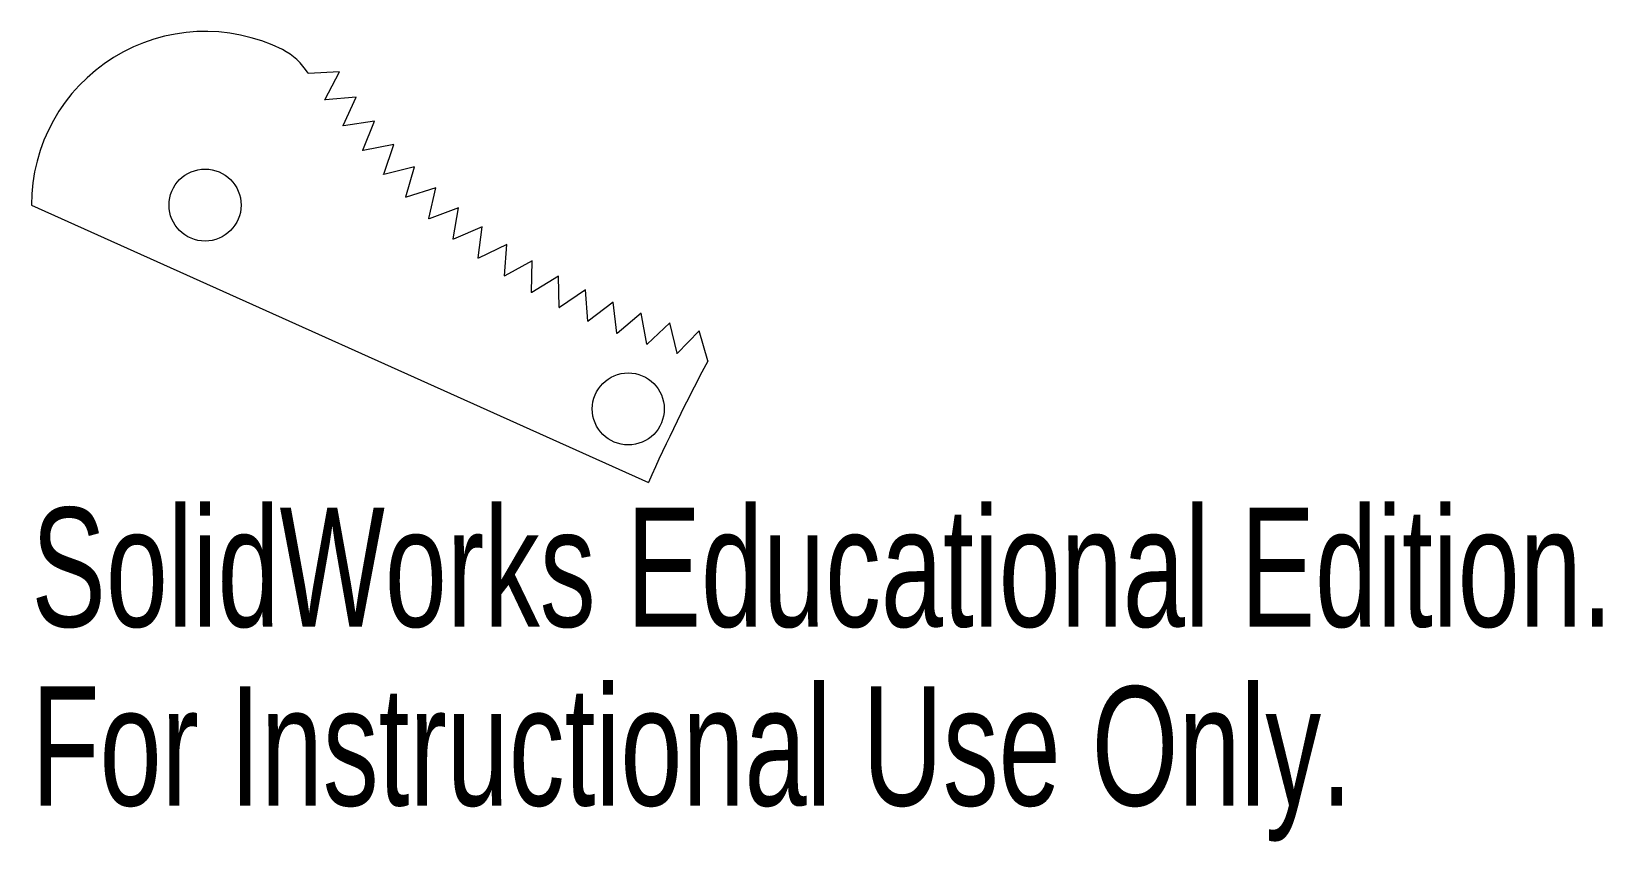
# Model space of a CAD drawing. Header units: inches. Extents: x -3.46 to -0.95, y 0.51 to 1.81.
import ezdxf

# ---------------------------------------------------------------- set-up
doc = ezdxf.new("R2010")
doc.units = ezdxf.units.IN
doc.header["$MEASUREMENT"] = 0
doc.styles.add('SLDTEXTSTYLE0', font='TXT', dxfattribs={"width": 0.7})

msp = doc.modelspace()

# ---------------------------------------------------------------- linework, layer by layer
at = {"color": 7, "linetype": 'Continuous', "lineweight": 15}
for p, q in [((-2.9646, 1.7436), (-3.0146, 1.7413)), ((-2.9877, 1.6992), (-2.9646, 1.7436)), ((-2.9376, 1.7035), (-2.9874, 1.6988)), ((-2.9584, 1.658), (-2.9376, 1.7035)), ((-2.9086, 1.6649), (-2.9581, 1.6576)), ((-2.927, 1.6184), (-2.9086, 1.6649)), ((-2.8777, 1.6277), (-2.9267, 1.618)), ((-2.8938, 1.5804), (-2.8777, 1.6277)), ((-2.8449, 1.5922), (-2.8934, 1.58)), ((-2.8586, 1.5441), (-2.8449, 1.5922)), ((-2.8104, 1.5584), (-2.8582, 1.5438)), ((-2.8216, 1.5097), (-2.8104, 1.5584)), ((-3.4563, 1.531), (-2.471, 1.0883)), ((-2.7742, 1.5264), (-2.8213, 1.5093)), ((-2.783, 1.4771), (-2.7742, 1.5264)), ((-2.7365, 1.4962), (-2.7826, 1.4768)), ((-2.7428, 1.4466), (-2.7365, 1.4962)), ((-2.6973, 1.468), (-2.7423, 1.4463)), ((-2.701, 1.4181), (-2.6973, 1.468)), ((-2.6567, 1.4418), (-2.7006, 1.4178)), ((-2.6579, 1.3918), (-2.6567, 1.4418)), ((-2.6148, 1.4176), (-2.6575, 1.3915)), ((-2.6135, 1.3677), (-2.6148, 1.4176)), ((-2.5718, 1.3957), (-2.6131, 1.3674)), ((-2.568, 1.3458), (-2.5718, 1.3957)), ((-2.5277, 1.3759), (-2.5675, 1.3456)), ((-2.5214, 1.3263), (-2.5277, 1.3759)), ((-2.4827, 1.3584), (-2.5209, 1.3261)), ((-2.4739, 1.3091), (-2.4827, 1.3584)), ((-2.4369, 1.3431), (-2.4734, 1.309)), ((-2.4255, 1.2944), (-2.4369, 1.3431)), ((-2.3903, 1.3302), (-2.4251, 1.2943)), ((-2.3765, 1.2822), (-2.3903, 1.3302))]:
    msp.add_line(p, q, dxfattribs=at)
at = {"color": 7, "linetype": 'Continuous'}
for p, q in [((-2.9874, 1.6988), (-2.9877, 1.6992)), ((-2.9581, 1.6576), (-2.9584, 1.658)), ((-2.9267, 1.618), (-2.927, 1.6184)), ((-2.8934, 1.58), (-2.8938, 1.5804)), ((-2.8582, 1.5438), (-2.8586, 1.5441)), ((-2.8213, 1.5093), (-2.8216, 1.5097)), ((-2.7826, 1.4768), (-2.783, 1.4771)), ((-2.7423, 1.4463), (-2.7428, 1.4466)), ((-2.7006, 1.4178), (-2.701, 1.4181)), ((-2.6575, 1.3915), (-2.6579, 1.3918)), ((-2.6131, 1.3674), (-2.6135, 1.3677)), ((-2.5675, 1.3456), (-2.568, 1.3458)), ((-2.5209, 1.3261), (-2.5214, 1.3263)), ((-2.4734, 1.309), (-2.4739, 1.3091)), ((-2.4251, 1.2943), (-2.4255, 1.2944)), ((-2.376, 1.2821), (-2.3765, 1.2822))]:
    msp.add_line(p, q, dxfattribs=at)
at = {"color": 7, "linetype": 'Continuous', "lineweight": 15, "flags": 128}
for points in [[(-2.9874, 1.6988), (-2.9874, 1.6988), (-2.9874, 1.6989), (-2.9875, 1.6989), (-2.9875, 1.699), (-2.9875, 1.699), (-2.9876, 1.6991), (-2.9876, 1.6991), (-2.9877, 1.6992)], [(-2.9581, 1.6576), (-2.9581, 1.6577), (-2.9581, 1.6577), (-2.9582, 1.6578), (-2.9582, 1.6578), (-2.9583, 1.6579), (-2.9583, 1.6579), (-2.9583, 1.658), (-2.9584, 1.658)], [(-2.9267, 1.618), (-2.9268, 1.618), (-2.9268, 1.6181), (-2.9268, 1.6181), (-2.9269, 1.6182), (-2.9269, 1.6182), (-2.927, 1.6183), (-2.927, 1.6183), (-2.927, 1.6184)], [(-2.8934, 1.58), (-2.8934, 1.5801), (-2.8935, 1.5801), (-2.8935, 1.5801), (-2.8936, 1.5802), (-2.8936, 1.5802), (-2.8937, 1.5803), (-2.8937, 1.5803), (-2.8938, 1.5804)], [(-2.8582, 1.5438), (-2.8583, 1.5438), (-2.8583, 1.5438), (-2.8584, 1.5439), (-2.8584, 1.5439), (-2.8585, 1.544), (-2.8585, 1.544), (-2.8585, 1.5441), (-2.8586, 1.5441)], [(-2.8213, 1.5093), (-2.8213, 1.5094), (-2.8214, 1.5094), (-2.8214, 1.5095), (-2.8214, 1.5095), (-2.8215, 1.5095), (-2.8215, 1.5096), (-2.8216, 1.5096), (-2.8216, 1.5097)], [(-2.7826, 1.4768), (-2.7826, 1.4768), (-2.7827, 1.4769), (-2.7827, 1.4769), (-2.7828, 1.477), (-2.7828, 1.477), (-2.7829, 1.477), (-2.783, 1.4771), (-2.783, 1.4771)], [(-2.7423, 1.4463), (-2.7424, 1.4463), (-2.7424, 1.4464), (-2.7425, 1.4464), (-2.7426, 1.4464), (-2.7426, 1.4465), (-2.7427, 1.4465), (-2.7427, 1.4465), (-2.7428, 1.4466)], [(-2.7006, 1.4178), (-2.7007, 1.4179), (-2.7007, 1.4179), (-2.7008, 1.4179), (-2.7008, 1.418), (-2.7009, 1.418), (-2.7009, 1.418), (-2.701, 1.4181), (-2.701, 1.4181)], [(-2.6575, 1.3915), (-2.6575, 1.3915), (-2.6576, 1.3916), (-2.6576, 1.3916), (-2.6577, 1.3916), (-2.6578, 1.3917), (-2.6578, 1.3917), (-2.6579, 1.3917), (-2.6579, 1.3918)], [(-2.6131, 1.3674), (-2.6131, 1.3674), (-2.6132, 1.3675), (-2.6132, 1.3675), (-2.6133, 1.3675), (-2.6134, 1.3676), (-2.6134, 1.3676), (-2.6135, 1.3676), (-2.6135, 1.3677)], [(-2.5675, 1.3456), (-2.5676, 1.3456), (-2.5676, 1.3456), (-2.5677, 1.3457), (-2.5678, 1.3457), (-2.5678, 1.3457), (-2.5679, 1.3458), (-2.5679, 1.3458), (-2.568, 1.3458)], [(-2.5209, 1.3261), (-2.521, 1.3261), (-2.521, 1.3261), (-2.5211, 1.3262), (-2.5212, 1.3262), (-2.5212, 1.3262), (-2.5213, 1.3262), (-2.5213, 1.3263), (-2.5214, 1.3263)], [(-2.4734, 1.309), (-2.4734, 1.309), (-2.4735, 1.309), (-2.4736, 1.309), (-2.4736, 1.3091), (-2.4737, 1.3091), (-2.4738, 1.3091), (-2.4738, 1.3091), (-2.4739, 1.3091)], [(-2.4251, 1.2943), (-2.4251, 1.2943), (-2.4252, 1.2943), (-2.4252, 1.2943), (-2.4253, 1.2944), (-2.4254, 1.2944), (-2.4254, 1.2944), (-2.4255, 1.2944), (-2.4255, 1.2944)], [(-2.3762, 1.2821), (-2.3762, 1.2821), (-2.3763, 1.2821), (-2.3763, 1.2821), (-2.3764, 1.2821), (-2.3764, 1.2821), (-2.3765, 1.2821), (-2.3765, 1.2822), (-2.3765, 1.2822)]]:
    msp.add_lwpolyline(points, dxfattribs=at)
at = {"color": 7, "linetype": 'Continuous', "lineweight": 15}
for centre in [(-3.1791, 1.531), (-2.5034, 1.2056)]:
    msp.add_circle(centre, 0.0575, dxfattribs=at)
for centre, radius, start, end in [((-3.1791, 1.531), 0.2772, 63.5522, 180), ((-3.1002, 1.6897), 0.1, 31.115, 63.5522), ((0, 0), 2.7, 151.6506, 156.2301)]:
    msp.add_arc(centre, radius, start, end, dxfattribs=at)

# ---------------------------------------------------------------- texts
at = {"color": 7, "linetype": 'Continuous', "char_height": 0.1903, "attachment_point": 1, "style": 'SLDTEXTSTYLE0'}
for s, insert in [('SolidWorks Educational Edition.', (-3.4563, 1.0481)), ('For Instructional Use Only.', (-3.4563, 0.7627))]:
    msp.add_mtext(s, dxfattribs=dict(at, insert=insert))

doc.saveas('drawing.dxf')
